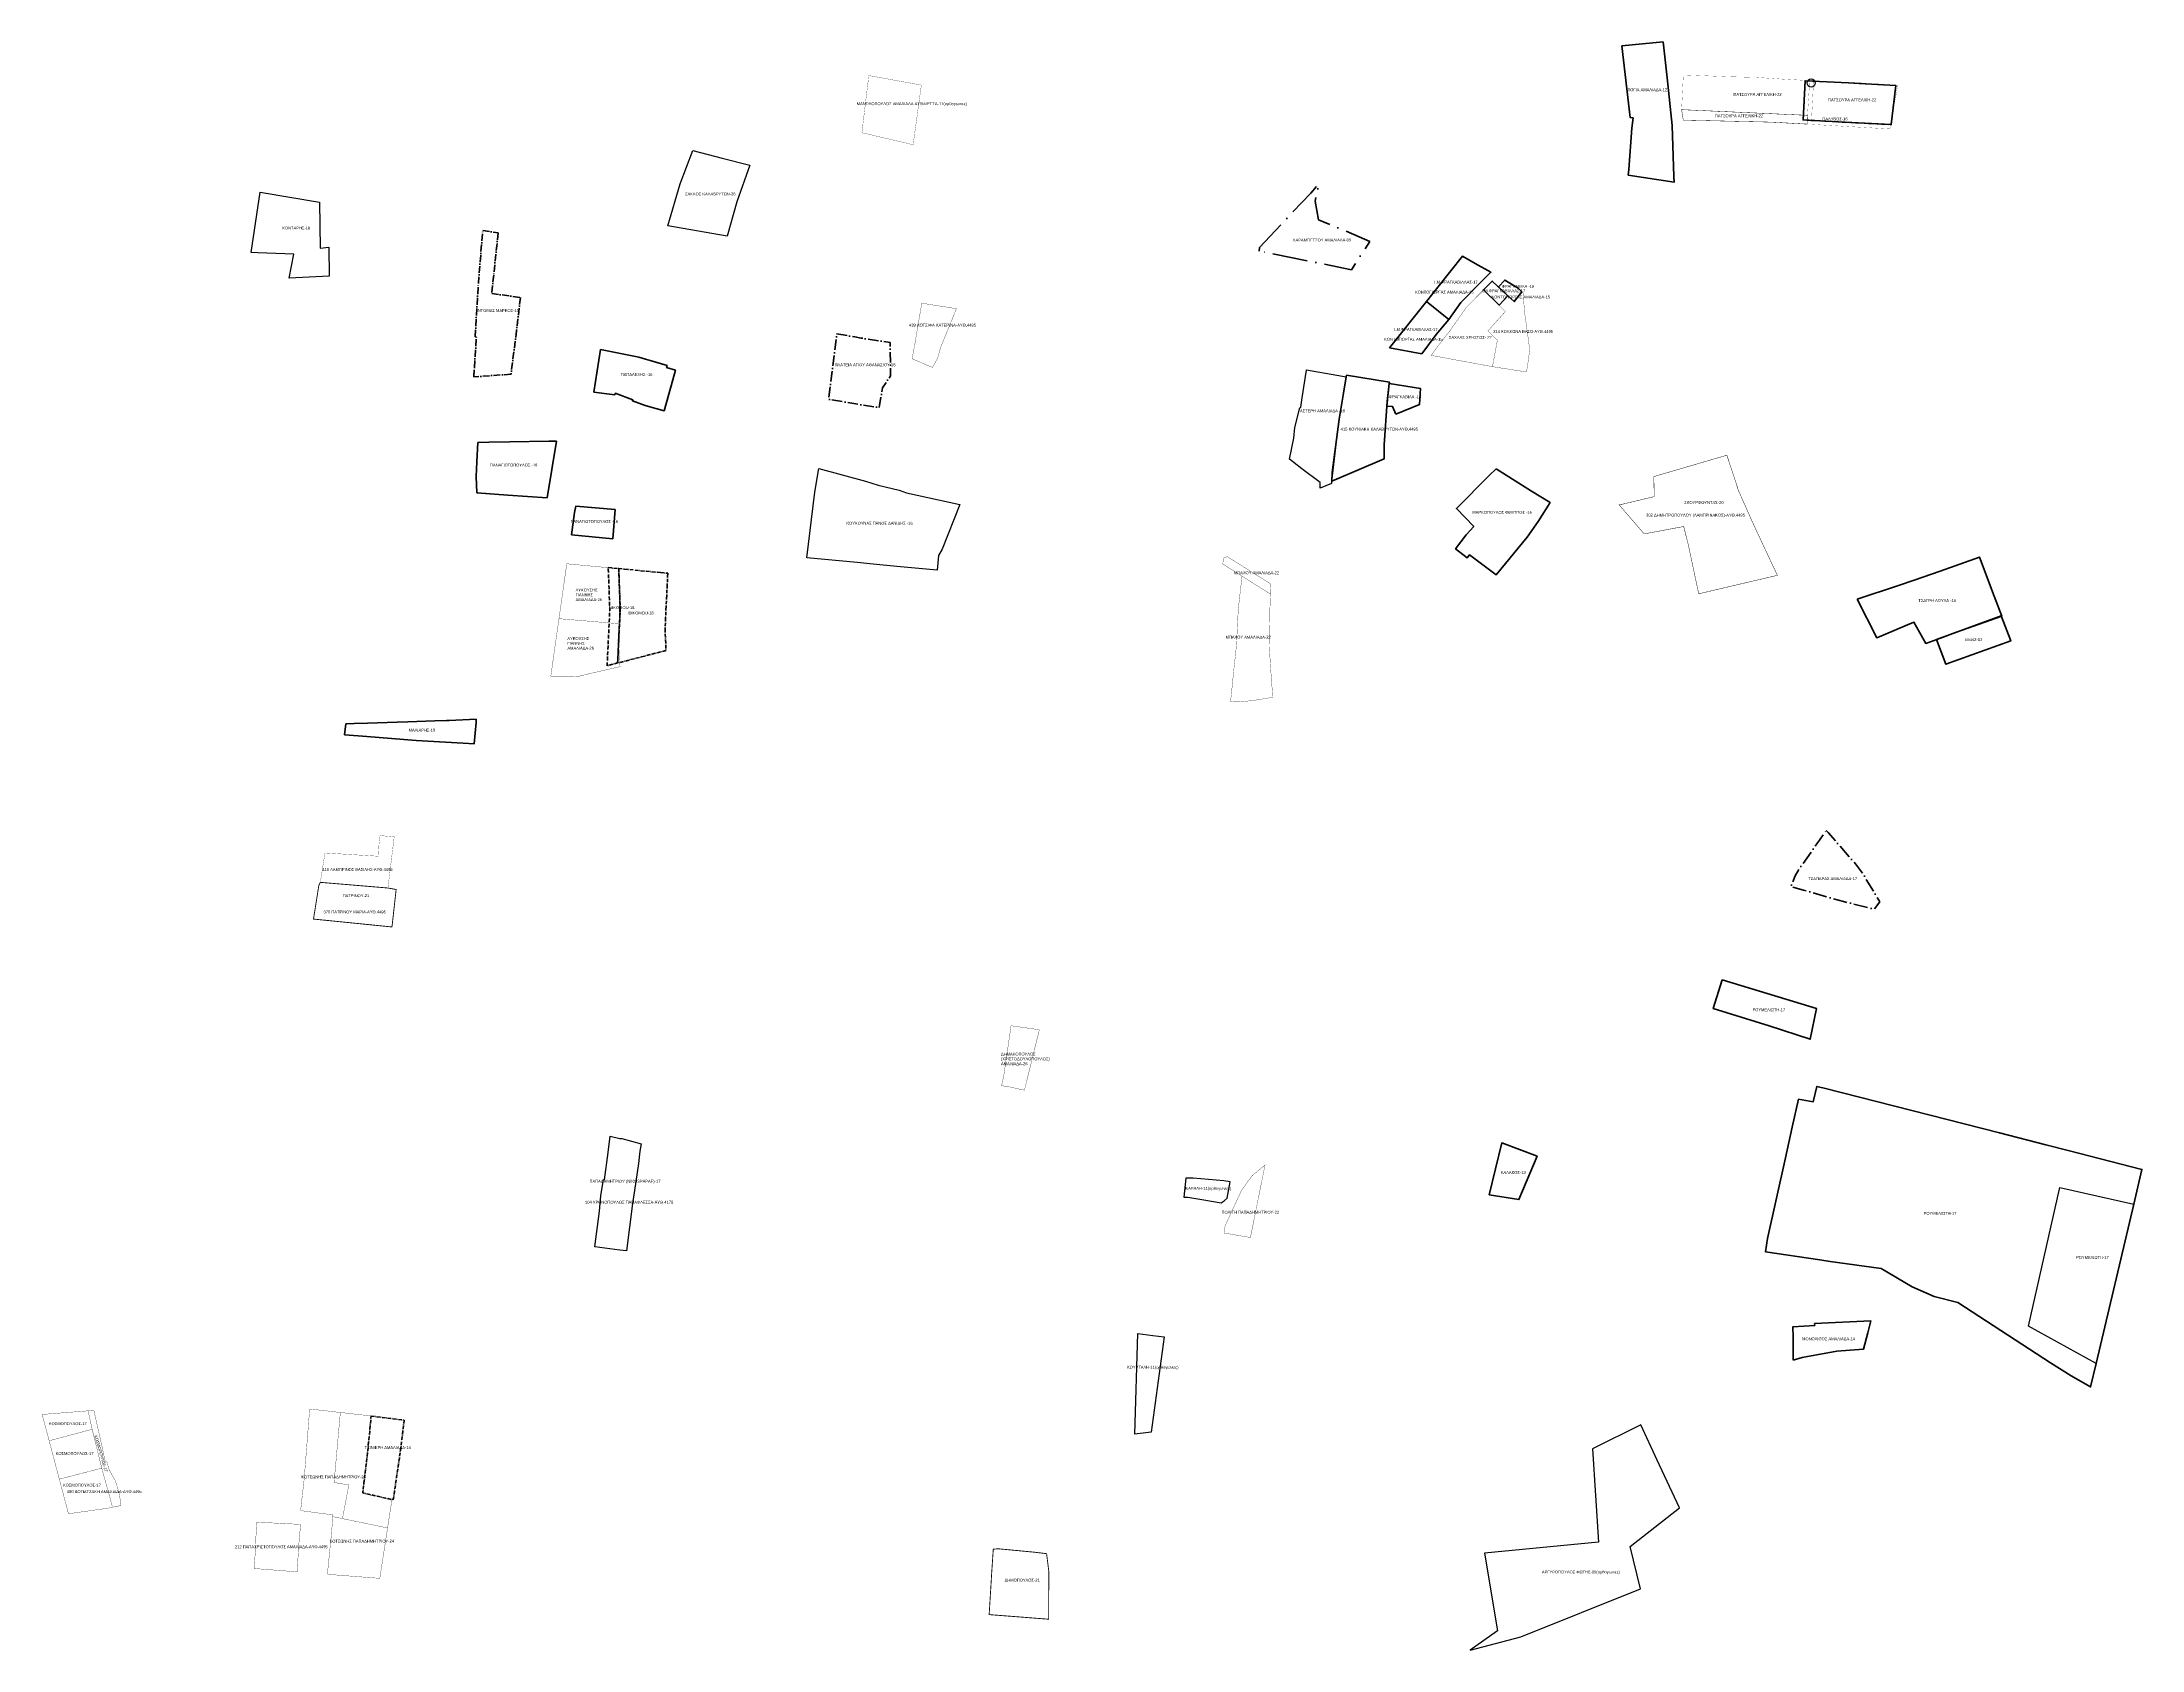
# Model space of a CAD drawing. Header units: metres. Extents: x 245125 to 394351, y 270578 to 4233311.
# Drawn here: x 266749 to 267474, y 4185683 to 4186238 of the extents above; entities that cross this region are included whole.
import ezdxf
from ezdxf.lldxf.tags import DXFTag

# ---------------------------------------------------------------- set-up
doc = ezdxf.new("R2010")
doc.units = ezdxf.units.M
for name, pattern in [('ANALOGIS', [1.5, 1, -0.5]), ('DASHDOT', [25.4, 12.7, -6.35, 0, -6.35]), ('DASHDOT_LINE', [18, 12, -3, 0, -3]), ('DASHED_LINE', [0.75, 0.5, -0.25]), ('t-orio', [0.79, 0.5, -0.12, 0.05, -0.12])]:
    doc.linetypes.add(name, pattern=pattern)
for name, color, linetype in [('4178-(65-126-135-205)', 51, 'Continuous'), ('4495-(127-227)', 221, 'Continuous'), ('4495-(228-329)', 103, 'Continuous'), ('4495-(330-430)', 229, 'Continuous'), ('4495-(431-531)', 215, 'Continuous'), ('TELIKES IDIOKTHSIES_2010', 151, 'ANALOGIS'), ('topo2009', 98, 'Continuous'), ('topo2011', 23, 'Continuous'), ('topo2012', 144, 'Continuous'), ('topo2013', 66, 'Continuous'), ('topo2014', 230, 'Continuous'), ('topo2015', 137, 'Continuous'), ('topo2016', 36, 'Continuous'), ('topo2017', 2, 'Continuous'), ('topo2018', 5, 'Continuous'), ('topo2019', 6, 'Continuous'), ('topo2020', 3, 'Continuous'), ('topo2021', 4, 'Continuous'), ('topo2022', 30, 'Continuous'), ('topo2024', 160, 'Continuous'), ('topo2026', 192, 'Continuous')]:
    doc.layers.add(name, color=color, linetype=linetype)
doc.styles.get("Standard").update_dxf_attribs({"font": 'arial.ttf'})
tags = doc.linetypes.add('BORDER', pattern=[1.75, 0.5, -0.25, 0.5, -0.25, 0, -0.25]).pattern_tags.tags
tags[14:15] = [DXFTag(74, 4), DXFTag(75, 0), DXFTag(340, '0'), DXFTag(46, 1.0), DXFTag(50, 0.0), DXFTag(44, 0.0), DXFTag(45, 0.0)]
tags[12:13] = [DXFTag(74, 4), DXFTag(75, 0), DXFTag(340, '0'), DXFTag(46, 1.0), DXFTag(50, 0.0), DXFTag(44, 0.0), DXFTag(45, 0.0)]
tags[10:11] = [DXFTag(74, 4), DXFTag(75, 0), DXFTag(340, '0'), DXFTag(46, 1.0), DXFTag(50, 0.0), DXFTag(44, 0.0), DXFTag(45, 0.0)]
tags[8:9] = [DXFTag(74, 4), DXFTag(75, 0), DXFTag(340, '0'), DXFTag(46, 1.0), DXFTag(50, 0.0), DXFTag(44, 0.0), DXFTag(45, 0.0)]
tags[6:7] = [DXFTag(74, 4), DXFTag(75, 0), DXFTag(340, '0'), DXFTag(46, 1.0), DXFTag(50, 0.0), DXFTag(44, 0.0), DXFTag(45, 0.0)]
tags[4:5] = [DXFTag(74, 4), DXFTag(75, 0), DXFTag(340, '0'), DXFTag(46, 1.0), DXFTag(50, 0.0), DXFTag(44, 0.0), DXFTag(45, 0.0)]
tags = doc.linetypes.add('BORDER2', pattern=[0.875, 0.25, -0.125, 0.25, -0.125, 0, -0.125]).pattern_tags.tags
tags[14:15] = [DXFTag(74, 4), DXFTag(75, 0), DXFTag(340, '0'), DXFTag(46, 1.0), DXFTag(50, 0.0), DXFTag(44, 0.0), DXFTag(45, 0.0)]
tags[12:13] = [DXFTag(74, 4), DXFTag(75, 0), DXFTag(340, '0'), DXFTag(46, 1.0), DXFTag(50, 0.0), DXFTag(44, 0.0), DXFTag(45, 0.0)]
tags[10:11] = [DXFTag(74, 4), DXFTag(75, 0), DXFTag(340, '0'), DXFTag(46, 1.0), DXFTag(50, 0.0), DXFTag(44, 0.0), DXFTag(45, 0.0)]
tags[8:9] = [DXFTag(74, 4), DXFTag(75, 0), DXFTag(340, '0'), DXFTag(46, 1.0), DXFTag(50, 0.0), DXFTag(44, 0.0), DXFTag(45, 0.0)]
tags[6:7] = [DXFTag(74, 4), DXFTag(75, 0), DXFTag(340, '0'), DXFTag(46, 1.0), DXFTag(50, 0.0), DXFTag(44, 0.0), DXFTag(45, 0.0)]
tags[4:5] = [DXFTag(74, 4), DXFTag(75, 0), DXFTag(340, '0'), DXFTag(46, 1.0), DXFTag(50, 0.0), DXFTag(44, 0.0), DXFTag(45, 0.0)]
tags = doc.linetypes.add('DASHDOT2', pattern=[0.5, 0.25, -0.125, 0, -0.125]).pattern_tags.tags
tags[10:11] = [DXFTag(74, 4), DXFTag(75, 0), DXFTag(340, '0'), DXFTag(46, 1.0), DXFTag(50, 0.0), DXFTag(44, 0.0), DXFTag(45, 0.0)]
tags[8:9] = [DXFTag(74, 4), DXFTag(75, 0), DXFTag(340, '0'), DXFTag(46, 1.0), DXFTag(50, 0.0), DXFTag(44, 0.0), DXFTag(45, 0.0)]
tags[6:7] = [DXFTag(74, 4), DXFTag(75, 0), DXFTag(340, '0'), DXFTag(46, 1.0), DXFTag(50, 0.0), DXFTag(44, 0.0), DXFTag(45, 0.0)]
tags[4:5] = [DXFTag(74, 4), DXFTag(75, 0), DXFTag(340, '0'), DXFTag(46, 1.0), DXFTag(50, 0.0), DXFTag(44, 0.0), DXFTag(45, 0.0)]
tags = doc.linetypes.add('DASHED', pattern=[0.75, 0.5, -0.25]).pattern_tags.tags
tags[6:7] = [DXFTag(74, 4), DXFTag(75, 0), DXFTag(340, '0'), DXFTag(46, 1.0), DXFTag(50, 0.0), DXFTag(44, 0.0), DXFTag(45, 0.0)]
tags[4:5] = [DXFTag(74, 4), DXFTag(75, 0), DXFTag(340, '0'), DXFTag(46, 1.0), DXFTag(50, 0.0), DXFTag(44, 0.0), DXFTag(45, 0.0)]
tags = doc.linetypes.add('HIDDEN', pattern=[0.375, 0.25, -0.125]).pattern_tags.tags
tags[6:7] = [DXFTag(74, 4), DXFTag(75, 0), DXFTag(340, '0'), DXFTag(46, 1.0), DXFTag(50, 0.0), DXFTag(44, 0.0), DXFTag(45, 0.0)]
tags[4:5] = [DXFTag(74, 4), DXFTag(75, 0), DXFTag(340, '0'), DXFTag(46, 1.0), DXFTag(50, 0.0), DXFTag(44, 0.0), DXFTag(45, 0.0)]

msp = doc.modelspace()

# ---------------------------------------------------------------- linework, layer by layer
at = {"color": 66, "linetype": 'HIDDEN', "lineweight": 60, "ltscale": 4}
msp.add_lwpolyline([(267248.58, 4185840.39), (267258.78, 4185838.7), (267265.07, 4185853.72), (267252.89, 4185858.28), (267248.58, 4185840.39)], dxfattribs=at)
at = {"layer": '4495-(127-227)', "linetype": 't-orio', "ltscale": 30, "const_width": 0.1}
msp.add_lwpolyline([(267249.66, 4186126.18), (267251.41, 4186135.48), (267251.11, 4186135.54), (267248.12, 4186138.54), (267254.09, 4186145.14), (267251.95, 4186147.38), (267254.99, 4186150.71), (267257.2, 4186148.65), (267259.83, 4186151.97), (267260.24, 4186151.56), (267260.79, 4186144.62), (267261.89, 4186136.88), (267262.53, 4186131.94), (267261.89, 4186127.32), (267261.58, 4186125.32), (267261.43, 4186124.35)], close=True, dxfattribs=at)
at = {"layer": '4495-(127-227)', "color": 221, "linetype": 'DASHDOT_LINE', "lineweight": 60, "const_width": 0.1}
msp.add_lwpolyline([(266822.22, 4185711.41), (266822.25, 4185711.89), (266822.69, 4185717.46), (266822.87, 4185722.52), (266823.15, 4185726.53), (266823.2, 4185727.39), (266838.31, 4185726.62), (266838.31, 4185726.62), (266837.82, 4185721.86), (266837.12, 4185711.1), (266837.06, 4185710.24), (266822.22, 4185711.41)], close=True, dxfattribs=at)
at = {"layer": '4495-(330-430)', "color": 229, "lineweight": 40, "ltscale": 3}
msp.add_lwpolyline([(267199.28, 4186123.27), (267214.1, 4186120.88), (267214.04, 4186120.35), (267213.34, 4186114.21), (267212.28, 4186099.25), (267212.29, 4186094.34), (267194.22, 4186086.61), (267194.34, 4186089.62), (267196.75, 4186108.04), (267198.23, 4186117.04), (267199.18, 4186122.72)], close=True, dxfattribs=at)
at = {"layer": '4495-(330-430)', "color": 229, "linetype": 't-orio', "ltscale": 8, "const_width": 0.08}
msp.add_lwpolyline([(266846.7, 4185958.35), (266862.03, 4185957.41), (266865.1, 4185957.22), (266865.35, 4185961.46), (266865.72, 4185964.35), (266870.59, 4185963.9), (266870.03, 4185959.32), (266868.42, 4185946.25), (266845.08, 4185948.21)], close=True, dxfattribs=at)
msp.add_lwpolyline([(266846.7, 4185958.35), (266862.03, 4185957.41), (266865.1, 4185957.22), (266865.35, 4185961.46), (266865.72, 4185964.35), (266870.59, 4185963.9), (266870.03, 4185959.32), (266868.42, 4185946.25), (266845.08, 4185948.21)], close=True, dxfattribs=at)
at = {"layer": '4495-(431-531)', "color": 215, "linetype": 't-orio', "lineweight": -2, "ltscale": 15, "const_width": 0.1}
msp.add_lwpolyline([(267052.7, 4186148.09), (267050.75, 4186136.71), (267050.47, 4186134.83), (267049.33, 4186128.91), (267056.38, 4186125.92), (267058.14, 4186129.1), (267059.17, 4186132.75), (267064.65, 4186146.19)], close=True, dxfattribs=at)
at = {"layer": 'TELIKES IDIOKTHSIES_2010', "color": 36}
msp.add_lwpolyline([(267388.92, 4186223.17), (267376.23, 4186223.89), (267372.56, 4186224.08), (267357.6, 4186224.84), (267356.91, 4186211.33), (267362.94, 4186211.01), (267387.31, 4186209.73)], close=True, dxfattribs=at)
at = {"layer": 'topo2009', "color": 98}
for p, q in [((267300.9, 4185760.98), (267284.22, 4185752.67)), ((267306.55, 4185748.83), (267300.9, 4185760.98)), ((267284.22, 4185752.67), (267286.31, 4185720.48)), ((267314.23, 4185732.32), (267306.55, 4185748.83)), ((267297.15, 4185719.01), (267314.23, 4185732.32)), ((267286.31, 4185720.48), (267246.89, 4185716.71)), ((267300.78, 4185704.38), (267297.15, 4185719.01)), ((267246.89, 4185716.71), (267251.46, 4185689.92)), ((267259.47, 4185687.87), (267300.78, 4185704.38)), ((267251.46, 4185689.92), (267241.97, 4185683.27)), ((267241.97, 4185683.27), (267259.47, 4185687.87))]:
    msp.add_line(p, q, dxfattribs=at)
at = {"layer": 'topo2009', "color": 98, "linetype": 'DASHDOT_LINE', "lineweight": 60, "flags": 128}
msp.add_lwpolyline([(267169.1, 4186166.07), (267169.25, 4186167.35), (267186.96, 4186186.07), (267189.75, 4186189.32), (267188.42, 4186183.33), (267189.67, 4186176.9), (267203.72, 4186170.98), (267207.37, 4186169.38), (267200.97, 4186159.65)], close=True, dxfattribs=at)
at = {"layer": 'topo2011', "color": 23}
for p, q in [((267143.81, 4185846.16), (267143.15, 4185839.56)), ((267146.36, 4185846.1), (267143.81, 4185846.16)), ((267156.95, 4185845.14), (267146.36, 4185846.1)), ((267159.14, 4185844.89), (267156.95, 4185845.14)), ((267158.06, 4185839.23), (267159.14, 4185844.89)), ((267143.15, 4185839.56), (267144.47, 4185839.59)), ((267144.47, 4185839.59), (267149.4, 4185838.77)), ((267149.4, 4185838.77), (267155.98, 4185837.61)), ((267155.98, 4185837.61), (267157.12, 4185838.29)), ((267157.12, 4185838.29), (267158.06, 4185839.23)), ((267126.24, 4185757.81), (267127.31, 4185792.56)), ((267127.31, 4185792.56), (267132.48, 4185791.86)), ((267136.4, 4185791.33), (267131.92, 4185758.46)), ((267132.48, 4185791.86), (267136.4, 4185791.33)), ((267130.93, 4185758.35), (267126.24, 4185757.81)), ((267131.92, 4185758.46), (267130.93, 4185758.35))]:
    msp.add_line(p, q, dxfattribs=at)
at = {"layer": 'topo2011'}
msp.add_line((267127.31, 4185792.56), (267127.31, 4185792.56), dxfattribs=at)
at = {"layer": 'topo2011', "color": 23, "linetype": 'BORDER', "const_width": 0.08}
msp.add_lwpolyline([(267032.02, 4186206.93), (267032.02, 4186206.93), (267034.41, 4186226.65), (267052.54, 4186223.36), (267049.7, 4186202.77), (267032.02, 4186206.93)], dxfattribs=at)
at = {"layer": 'topo2012', "color": 144, "linetype": 'HIDDEN', "lineweight": 40, "ltscale": 6}
msp.add_lwpolyline([(267296.56, 4186192.26), (267296.71, 4186194.2), (267297.8, 4186208.45), (267298.19, 4186212.04), (267297.19, 4186212.2), (267294.34, 4186236.86), (267308.58, 4186238.23), (267309.93, 4186225.85), (267311.75, 4186209.44), (267312.32, 4186191.85), (267312.38, 4186189.83), (267296.56, 4186192.26)], dxfattribs=at)
at = {"layer": 'topo2013', "color": 66, "lineweight": 60}
msp.add_lwpolyline([(267402.96, 4186031.99), (267425.31, 4186040.18), (267428.58, 4186031.55), (267406.18, 4186023.45)], close=True, dxfattribs=at)
at = {"layer": 'topo2014', "color": 230, "linetype": 'BORDER2', "lineweight": 50, "ltscale": 2}
msp.add_lwpolyline([(267353.47, 4185783.3), (267353.42, 4185791.3), (267353.39, 4185794.83), (267360.9, 4185795.32), (267360.86, 4185795.93), (267380.23, 4185796.91), (267379.2, 4185792.78), (267377.78, 4185787.12), (267368.51, 4185786.36), (267356.58, 4185784.17), (267353.47, 4185783.3)], close=True, dxfattribs=at)
at = {"layer": 'topo2014', "color": 230, "linetype": 'DASHDOT_LINE', "lineweight": 70, "ltscale": 0.1, "flags": 128}
msp.add_lwpolyline([(266862.63, 4185764.02), (266874, 4185762.6), (266872.99, 4185753.72), (266870.25, 4185735.1), (266859.74, 4185737.47), (266861.27, 4185750.12)], close=True, dxfattribs=at)
at = {"layer": 'topo2016', "color": 36, "linetype": 'HIDDEN', "lineweight": 40, "ltscale": 4}
msp.add_lwpolyline([(267388.92, 4186223.17), (267387.31, 4186209.73), (267364.6, 4186210.92), (267362.94, 4186211.01), (267356.91, 4186211.33), (267357.6, 4186224.83), (267372.56, 4186224.08), (267376.23, 4186223.89), (267388.92, 4186223.17)], dxfattribs=at)
at = {"layer": 'topo2016', "color": 36, "linetype": 'DASHED', "lineweight": 70, "ltscale": 5}
msp.add_lwpolyline([(266941.74, 4186132.05), (266954.99, 4186129.42), (266957.34, 4186128.8), (266958.99, 4186128.34), (266964.78, 4186126.54), (266964.61, 4186125.92), (266967.68, 4186124.95), (266966.79, 4186121.63), (266963.82, 4186110.98), (266957.2, 4186112.82), (266952.83, 4186114.43), (266952.95, 4186114.78), (266946.88, 4186116.98), (266946.78, 4186116.5), (266939.53, 4186117.39), (266941.74, 4186132.05)], dxfattribs=at)
at = {"layer": 'topo2016', "color": 36, "ltscale": 0.2, "flags": 128}
msp.add_lwpolyline([(267185.49, 4186125.13), (267195.95, 4186123.22), (267199.15, 4186122.71), (267196.61, 4186108.06), (267194.16, 4186086.56), (267194.08, 4186085.91), (267190.18, 4186084.2), (267190.18, 4186084.21), (267190.18, 4186086.25), (267183.92, 4186090.93), (267180.7, 4186093.47), (267179.6, 4186094.2), (267181.06, 4186101.5), (267181.43, 4186105.2), (267183.13, 4186112.01), (267183.49, 4186112.25), (267183.96, 4186115.37), (267185.47, 4186124.98)], close=True, dxfattribs=at)
at = {"layer": 'topo2016', "color": 36, "linetype": 'DASHDOT', "lineweight": 70, "ltscale": 10}
msp.add_lwpolyline([(266899.43, 4186099.99), (266903.24, 4186100.07), (266910.46, 4186100.21), (266924, 4186100.5), (266926.57, 4186100.5), (266923.33, 4186080.91), (266909.84, 4186081.84), (266899.1, 4186082.61), (266898.93, 4186088.28), (266899.14, 4186093.28)], close=True, dxfattribs=at)
at = {"layer": 'topo2016', "color": 36, "flags": 128}
msp.add_lwpolyline([(267017.2, 4186091.04), (267033.26, 4186086.61), (267037.67, 4186085.33), (267044.89, 4186083.54), (267047.47, 4186082.6), (267065.85, 4186078.63), (267059.7, 4186063.16), (267058.51, 4186061.05), (267057.97, 4186055.97), (267044.05, 4186057.25), (267035.92, 4186058.01), (267030.41, 4186058.59), (267013, 4186060.23), (267015.72, 4186082.84)], close=True, dxfattribs=at)
at = {"layer": 'topo2016', "color": 36, "linetype": 'DASHDOT2', "lineweight": 40, "ltscale": 0.2}
msp.add_lwpolyline([(267250.97, 4186090.89), (267263.11, 4186083.17), (267269.54, 4186079.25), (267265.47, 4186072.79), (267261.61, 4186067.3), (267251, 4186054.36), (267241.78, 4186061.26), (267240.94, 4186060.15), (267236.97, 4186063.27), (267240.58, 4186068.12), (267243.21, 4186071.03), (267237.23, 4186077.22), (267248.59, 4186088.59)], close=True, dxfattribs=at)
at = {"layer": 'topo2016', "color": 36, "linetype": 'HIDDEN', "lineweight": 40, "ltscale": 6}
msp.add_lwpolyline([(266931.74, 4186068.1), (266932.78, 4186075.86), (266933.26, 4186078), (266946.84, 4186076.85), (266946.02, 4186066.77), (266931.74, 4186068.1)], dxfattribs=at)
at = {"layer": 'topo2016', "color": 36, "linetype": 'DASHDOT2', "lineweight": 60, "ltscale": 10}
msp.add_lwpolyline([(267375.61, 4186045.93), (267389.78, 4186050.62), (267395.24, 4186052.47), (267404.2, 4186055.63), (267417.81, 4186060.49), (267422.82, 4186046.96), (267422.82, 4186046.96), (267425.46, 4186040.1), (267409.5, 4186034.38), (267405.22, 4186032.77), (267403.08, 4186031.99), (267399.25, 4186030.66), (267395.14, 4186038.03), (267382.33, 4186032.61)], close=True, dxfattribs=at)
at = {"layer": 'topo2017', "color": 2, "lineweight": 60, "flags": 128}
for points in [[(267234.61, 4186142.46), (267226.93, 4186148.63), (267231.32, 4186154.18), (267239.32, 4186164.26), (267243.72, 4186161.77), (267249.11, 4186158.78), (267244.83, 4186154.48), (267238.8, 4186148.38), (267234.61, 4186142.46)], [(267355.35, 4185873.42), (267360.41, 4185872.5), (267361.66, 4185877.78), (267364.22, 4185877.13), (267424.65, 4185861.71), (267440.62, 4185857.63), (267448.37, 4185855.66), (267473.87, 4185849.15), (267471.03, 4185837.11), (267458.05, 4185782.16), (267456.12, 4185774.08), (267449.42, 4185777.86), (267442.25, 4185782.38), (267410.25, 4185803.17), (267402.14, 4185805.3), (267394.51, 4185808.66), (267383.86, 4185814.98), (267366.27, 4185817.39), (267362.62, 4185817.89), (267343.88, 4185820.71), (267344.59, 4185825.33), (267350.8, 4185853.11), (267353.16, 4185863.66)]]:
    msp.add_lwpolyline(points, close=True, dxfattribs=at)
at = {"layer": 'topo2017', "color": 2, "lineweight": 70, "flags": 128}
for points in [[(267251.95, 4186147.38), (267246.6, 4186152.72), (267249.59, 4186155.74), (267255.03, 4186150.67)], [(267214.08, 4186132.72), (267226.93, 4186148.63), (267234.61, 4186142.46), (267230.25, 4186137.33), (267225.29, 4186130.66)]]:
    msp.add_lwpolyline(points, close=True, dxfattribs=at)
at = {"layer": 'topo2017', "color": 2, "linetype": 'DASHDOT_LINE', "lineweight": 50, "ltscale": 0.4, "flags": 128}
msp.add_lwpolyline([(267364.86, 4185966.14), (267365.49, 4185965.42), (267374.96, 4185954.64), (267377.67, 4185950.93), (267383.36, 4185941.5), (267381.44, 4185938.95), (267370.82, 4185941.6), (267357.05, 4185945.5), (267352.68, 4185946.75), (267354.1, 4185950.48), (267355.94, 4185953.43), (267361.89, 4185961.83), (267362.56, 4185962.74)], close=True, dxfattribs=at)
at = {"layer": 'topo2017', "color": 2, "lineweight": 60, "flags": 128}
msp.add_lwpolyline([(267329.01, 4185914.54), (267348.27, 4185908.7), (267361.47, 4185904.7), (267359.38, 4185894.04), (267345.23, 4185898.64), (267325.87, 4185904.64), (267329.01, 4185914.54)], dxfattribs=at)
at = {"layer": 'topo2017', "color": 2, "flags": 128}
msp.add_lwpolyline([(266945.08, 4185860.63), (266948.48, 4185859.82), (266949.19, 4185859.77), (266955.78, 4185858.01), (266955.39, 4185855.43), (266954.89, 4185851.18), (266953.54, 4185841.8), (266952.86, 4185837.36), (266950.81, 4185821.04), (266948.49, 4185821.32), (266939.86, 4185822.4), (266941.46, 4185834.77), (266941.92, 4185840.02), (266942.82, 4185845.62), (266943.18, 4185845.58), (266944.45, 4185854.97)], close=True, dxfattribs=at)
at = {"layer": 'topo2017', "color": 2, "lineweight": -2, "flags": 128}
msp.add_lwpolyline([(267458.05, 4185782.16), (267434.68, 4185795.06), (267445.48, 4185842.86), (267471.03, 4185837.11)], close=True, dxfattribs=at)
at = {"layer": 'topo2017', "color": 2, "ltscale": 0.7, "const_width": 0.1}
msp.add_lwpolyline([(266749.08, 4185764.56), (266764.94, 4185765.82), (266766.34, 4185759.45), (266751.49, 4185755.48)], close=True, dxfattribs=at)
at = {"layer": 'topo2017', "color": 2, "ltscale": 0.4, "const_width": 0.1}
msp.add_lwpolyline([(266766.93, 4185765.98), (266768.27, 4185759.96), (266768.74, 4185757.89), (266770.91, 4185748.1), (266771.4, 4185748.21), (266772.23, 4185745.36), (266774.28, 4185741.84), (266775.78, 4185736.97), (266776.22, 4185733.12), (266773.37, 4185732.54), (266769.65, 4185746.04), (266766.34, 4185759.45), (266764.94, 4185765.82)], close=True, dxfattribs=at)
at = {"layer": 'topo2017', "color": 2, "ltscale": 0.65, "const_width": 0.1}
msp.add_lwpolyline([(266755, 4185742.23), (266755, 4185742.23), (266752.16, 4185752.96), (266751.49, 4185755.48), (266762.13, 4185758.32), (266764.68, 4185759), (266766.34, 4185759.45), (266769.65, 4185746.04), (266767.98, 4185745.6)], close=True, dxfattribs=at)
at = {"layer": 'topo2017', "color": 2, "const_width": 0.1}
msp.add_lwpolyline([(266769.65, 4185746.04), (266773.37, 4185732.54), (266771.6, 4185732.18), (266770.81, 4185732.07), (266758.16, 4185730.3), (266755.07, 4185741.95), (266755, 4185742.23), (266767.98, 4185745.6)], close=True, dxfattribs=at)
at = {"layer": 'topo2018', "color": 5, "ltscale": 0.2, "flags": 128}
msp.add_lwpolyline([(266824.32, 4186186.42), (266844.75, 4186182.98), (266845.01, 4186167.02), (266848.03, 4186167.39), (266848.09, 4186157.44), (266834.31, 4186156.72), (266835.95, 4186165.06), (266823.49, 4186165.43), (266821.2, 4186165.62)], close=True, dxfattribs=at)
at = {"layer": 'topo2018', "color": 5, "linetype": 'DASHDOT_LINE', "lineweight": 50, "ltscale": 0.2}
msp.add_lwpolyline([(266901.14, 4186173.19), (266906.48, 4186172.32), (266904.93, 4186157.83), (266904.24, 4186151.44), (266914.13, 4186150.03), (266914.13, 4186150.03), (266912.84, 4186138.61), (266910.91, 4186123.57), (266898.07, 4186122.67), (266898.28, 4186125.91), (266898.96, 4186136.34), (266898.53, 4186136.44), (266899.65, 4186154.84)], close=True, dxfattribs=at)
at = {"layer": 'topo2018', "color": 5, "lineweight": 60, "flags": 128}
msp.add_lwpolyline([(267253.47, 4186152.12), (267255.03, 4186150.67), (267257.2, 4186148.65), (267259.83, 4186151.97), (267258.59, 4186153.22), (267253.92, 4186156.04), (267251.73, 4186153.74)], close=True, dxfattribs=at)
at = {"layer": 'topo2018', "color": 5, "linetype": 'DASHDOT_LINE', "lineweight": 70, "ltscale": 0.3, "flags": 128}
msp.add_lwpolyline([(267023.34, 4186137.49), (267029.56, 4186136.42), (267031.74, 4186136.06), (267034.01, 4186135.68), (267041.78, 4186134.54), (267041.91, 4186123.02), (267039.17, 4186118.9), (267037.95, 4186112.03), (267020.53, 4186114.88)], close=True, dxfattribs=at)
at = {"layer": 'topo2018', "color": 5, "lineweight": 40, "flags": 128}
msp.add_lwpolyline([(267216.32, 4186109.83), (267215.2, 4186112.39), (267213.23, 4186112.49), (267214.03, 4186120.34), (267224.84, 4186118.62), (267224.45, 4186113.1)], close=True, dxfattribs=at)
at = {"layer": 'topo2018', "color": 5, "linetype": 'DASHDOT_LINE', "lineweight": 70, "ltscale": 0.1, "flags": 128}
msp.add_lwpolyline([(266944.48, 4186056.83), (266948.09, 4186056.48), (266948.6, 4186042.28), (266948.17, 4186033.79), (266947.72, 4186023.91), (266944.08, 4186022.97), (266945, 4186042.3)], close=True, dxfattribs=at)
at = {"layer": 'topo2018', "color": 5, "linetype": 'DASHDOT_LINE', "lineweight": 70, "ltscale": 0.1}
msp.add_lwpolyline([(266965.02, 4186054.87), (266964.08, 4186035.79), (266964.08, 4186035.79), (266964.08, 4186035.79), (266964.41, 4186028.21), (266947.72, 4186023.91), (266947.72, 4186023.91), (266948.17, 4186033.79), (266948.6, 4186042.28), (266948.09, 4186056.48), (266948.09, 4186056.48), (266962.53, 4186055.11)], close=True, dxfattribs=at)
at = {"layer": 'topo2019', "color": 6, "lineweight": 70, "ltscale": 40}
msp.add_lwpolyline([(266853.41, 4185999.15), (266853.94, 4186002.91), (266856.76, 4186003.01), (266861.41, 4186003.16), (266871.59, 4186003.49), (266875.29, 4186003.61), (266884.67, 4186003.96), (266888.69, 4186004.1), (266889.58, 4186004.08), (266898.83, 4186004.52), (266898.85, 4186003.43), (266898.21, 4185996.03), (266894.4, 4185996.24), (266888.3, 4185996.53), (266878.15, 4185997.16), (266861.17, 4185998.54), (266853.54, 4185999.14)], close=True, dxfattribs=at)
at = {"layer": 'topo2020', "color": 3, "ltscale": 50, "const_width": 0.15}
msp.add_lwpolyline([(267293.3, 4186078.61), (267294.39, 4186078.68), (267299.61, 4186079.92), (267305.5, 4186081.32), (267305.37, 4186088.25), (267327.23, 4186094.64), (267330.58, 4186095.62), (267334.67, 4186083.2), (267338.95, 4186073.59), (267339.73, 4186071.82), (267348.01, 4186054.17), (267326.21, 4186049.05), (267320.87, 4186047.79), (267317.24, 4186064.84), (267315.68, 4186071.01), (267303.21, 4186068.68), (267302.04, 4186068.46), (267299.77, 4186071.08), (267293.3, 4186078.61)], dxfattribs=at)
at = {"layer": 'topo2021', "color": 4, "const_width": 0.3}
msp.add_lwpolyline([(266845.08, 4185948.21), (266848.42, 4185947.93), (266861.44, 4185946.84), (266868.43, 4185946.25), (266871.26, 4185945.74), (266869.82, 4185932.81), (266858.48, 4185933.95), (266854.74, 4185934.33), (266846.47, 4185935.16), (266842.73, 4185935.53), (266844.6, 4185947.27), (266845.08, 4185948.21)], dxfattribs=at)
msp.add_lwpolyline([(267075.91, 4185695.49), (267075.99, 4185696.2), (267076.59, 4185705.96), (267076.79, 4185709.35), (267077.37, 4185718.06), (267079.03, 4185718.21), (267081.62, 4185717.97), (267086.55, 4185717.5), (267091.5, 4185717.03), (267095.78, 4185716.52), (267096.32, 4185712.18), (267096.53, 4185710.54), (267096.53, 4185708.73), (267096.48, 4185695.98), (267096.47, 4185693.9), (267093.6, 4185694.12), (267078.53, 4185695.29)], close=True, dxfattribs=at)
at = {"layer": 'topo2022', "color": 30, "linetype": 't-orio', "ltscale": 15, "const_width": 0.05}
msp.add_lwpolyline([(267315.56, 4186226.86), (267320.52, 4186226.67), (267331.26, 4186226.25), (267335.53, 4186226.14), (267340.76, 4186226.01), (267349.42, 4186225.44), (267359.18, 4186224.89), (267358.41, 4186212.92), (267314.96, 4186214.88)], close=True, dxfattribs=at)
at = {"layer": 'topo2022', "color": 30, "linetype": 't-orio', "ltscale": 12, "const_width": 0.05}
msp.add_lwpolyline([(267360.52, 4186224.83), (267384.45, 4186223.6), (267384.95, 4186223.58), (267388.96, 4186223.37), (267389.58, 4186223.34), (267387.75, 4186213.23), (267386.84, 4186208.23), (267383.14, 4186208.44), (267359.72, 4186209.8)], close=True, dxfattribs=at)
at = {"layer": 'topo2022', "color": 30, "linetype": 't-orio', "ltscale": 10}
for points, const_width in [([(267314.96, 4186214.88), (267358.41, 4186212.92), (267358.24, 4186209.89), (267346.03, 4186210.57), (267315.53, 4186211.28)], 0.15), ([(267157, 4185827.19), (267157.34, 4185829.37), (267157.39, 4185829.67), (267163.04, 4185841.9), (267166.75, 4185847.01), (267171.17, 4185850.63), (267166.62, 4185828.09), (267166.13, 4185825.63)], 0.1)]:
    msp.add_lwpolyline(points, close=True, dxfattribs=dict(at, const_width=const_width))
at = {"layer": 'topo2022', "color": 30, "linetype": 't-orio', "lineweight": 50, "ltscale": 15, "const_width": 0.1}
msp.add_lwpolyline([(267228.55, 4186130.07), (267229.88, 4186132.01), (267235, 4186138.59), (267239.43, 4186144.91), (267240.66, 4186146.68), (267246.58, 4186152.65), (267251.95, 4186147.38), (267254.09, 4186145.14), (267248.12, 4186138.54), (267251.11, 4186135.54), (267251.41, 4186135.48), (267249.66, 4186126.18), (267249.32, 4186126.24)], close=True, dxfattribs=at)
at = {"layer": 'topo2022', "color": 30, "linetype": 'DASHED_LINE', "ltscale": 15, "const_width": 0.1}
msp.add_lwpolyline([(267156.61, 4186058.05), (267156.78, 4186060.08), (267158.12, 4186060.63), (267173.17, 4186051.17), (267173.04, 4186047.7), (267163.23, 4186053.88)], close=True, dxfattribs=at)
at = {"layer": 'topo2022', "color": 30, "linetype": 't-orio', "ltscale": 2, "const_width": 0.1}
msp.add_lwpolyline([(267163.23, 4186053.88), (267173.04, 4186047.7), (267172.98, 4186045.94), (267172.84, 4186042.08), (267172.65, 4186029.59), (267172.77, 4186027.59), (267173.07, 4186022.6), (267173.81, 4186012.35), (267173.83, 4186012.06), (267172.82, 4186011.9), (267166.7, 4186010.9), (267161.6, 4186010.48), (267159.28, 4186010.6), (267159.48, 4186012.5), (267160.54, 4186022.98), (267161.09, 4186027.66), (267161.1, 4186027.85), (267161.36, 4186031.29), (267161.81, 4186039.68), (267161.9, 4186042.19), (267163.16, 4186053.29), (267163.23, 4186053.88)], dxfattribs=at)
at = {"layer": 'topo2022', "color": 1}
msp.add_circle((267359.68, 4186224.07), 1.43, dxfattribs=at)
at = {"layer": 'topo2024', "linetype": 't-orio', "ltscale": 4, "const_width": 0.1}
for points in [[(266841.41, 4185766.45), (266852, 4185765.25), (266849.84, 4185741.1), (266854.91, 4185740.24), (266852.74, 4185728.62), (266849.41, 4185729.31), (266849.45, 4185729.9), (266838.28, 4185731.38), (266839.52, 4185742.29), (266840.06, 4185749.2)], [(266852, 4185765.25), (266862.59, 4185764.05), (266861.24, 4185750.06), (266860.63, 4185745.85), (266860.24, 4185741.39), (266859.83, 4185737.34), (266869.82, 4185735.26), (266868.3, 4185725.39), (266852.74, 4185728.62), (266854.91, 4185740.24), (266849.84, 4185741.1)], [(266868.3, 4185725.39), (266865.62, 4185708), (266847.54, 4185709.4), (266847.63, 4185710.46), (266848.87, 4185722.74), (266849.26, 4185727.42), (266849.41, 4185729.31), (266849.41, 4185729.31), (266849.41, 4185729.31), (266852.74, 4185728.62)]]:
    msp.add_lwpolyline(points, close=True, dxfattribs=at)
at = {"layer": 'topo2026', "linetype": 'Continuous'}
msp.add_lwpolyline([(266965.09, 4186174.74), (266969.24, 4186189.24), (266973.65, 4186200.75), (266983.8, 4186198.1), (266993.29, 4186195.67), (266988.9, 4186183.11), (266985.52, 4186171.23)], close=True, dxfattribs=at)
at = {"layer": 'topo2026', "ltscale": 40, "const_width": 0.1}
msp.add_lwpolyline([(266930.16, 4186058.15), (266948.42, 4186056.42), (266948.22, 4186037.47), (266927.46, 4186039.2), (266930.16, 4186058.15)], dxfattribs=at)
msp.add_lwpolyline([(266927.46, 4186039.2), (266948.22, 4186037.47), (266948, 4186033.73), (266947.97, 4186032.2), (266948.44, 4186024.34), (266948.55, 4186022.64), (266944.22, 4186021.65), (266942.47, 4186021.26), (266939.6, 4186020.59), (266934.48, 4186019.37), (266931.07, 4186019.23), (266924.63, 4186019.3), (266924.89, 4186021.12), (266925.16, 4186023), (266925.31, 4186024.08), (266927.05, 4186036.31), (266927.46, 4186039.2)], close=True, dxfattribs=at)
at = {"layer": 'topo2026', "linetype": 't-orio', "const_width": 0.1}
msp.add_lwpolyline([(267083.51, 4185898.71), (267093.28, 4185897.34), (267088.12, 4185876.48), (267083.4, 4185877.52), (267080.28, 4185878.03), (267080.4, 4185878.85), (267080.93, 4185881.06), (267081.41, 4185884.37)], close=True, dxfattribs=at)

# ---------------------------------------------------------------- texts
at = {"color": 66, "insert": (267252.53, 4185848.59), "char_height": 1, "width": 17.1823, "attachment_point": 1}
msp.add_mtext('ΚΑΛΑΚΟΣ-13', dxfattribs=at)
at = {"layer": '4178-(65-126-135-205)', "color": 51, "insert": (266936.43, 4185838.3), "char_height": 1, "width": 34.7251, "attachment_point": 1}
msp.add_mtext('104 XΡΟΝΟΠΟΥΛΟΣ ΠΑΠΑΦΛΕΣΣΑ-ΑΥΘ.4178', dxfattribs=at)
at = {"layer": '4495-(127-227)', "insert": (267249.94, 4186138.83), "char_height": 1, "width": 28.54, "attachment_point": 1}
msp.add_mtext('214 ΚΟΚΚΩΝΑ ΒΑΣΩ-ΑΥΘ.4495', dxfattribs=at)
at = {"layer": '4495-(127-227)', "color": 221, "insert": (266815.62, 4185719.41), "char_height": 1, "width": 33.8883, "attachment_point": 1}
msp.add_mtext('212 ΠΑΠΑΧΡΙΣΤΟΠΟΥΛΟΣ ΑΜΑΛΙΑΔΑ-ΑΥΘ.4495', dxfattribs=at)
at = {"layer": '4495-(228-329)', "color": 103, "insert": (267302.7, 4186075.45), "char_height": 1, "width": 42.3024, "attachment_point": 1}
msp.add_mtext('302 ΔΗΜΗΤΡΟΠΟΥΛΟΥ (ΛΑΜΠΡΙΝΑΚΟΣ)-AYΘ.4495', dxfattribs=at)
at = {"layer": '4495-(330-430)', "color": 229, "char_height": 1, "attachment_point": 1}
for s, insert, width in [('415 KOYNIAKH KAΛΑΒΡΥΤΩΝ-ΑΥΘ.4495', (267197.27, 4186105.13), 27.8313), ('418 ΛΑΜΠΡΙΝΟΣ ΒΑΣΙΛΗΣ-ΑΥΘ.4495', (266845.75, 4185953.14), 42.0425), ('370 ΠΑΤΡΙΝΟΥ MAΡΙΑ-ΑΥΘ.4495', (266846.19, 4185938.5), 24.4893)]:
    msp.add_mtext(s, dxfattribs=dict(at, insert=insert, width=width))
at = {"layer": '4495-(431-531)', "color": 215, "char_height": 1, "attachment_point": 1}
for s, insert, width in [('439 KOTΣΙΦΑ ΚΑΤΕΡΙΝΑ-ΑΥΘ.4495', (267048.28, 4186141.02), 26.2528), ('490 ΒΟΓΙΑΤΖΑΚΗ ΑΜΑΛΙΑΔΑ-ΑΥΘ.4495', (266757.59, 4185738.43), 26.7498)]:
    msp.add_mtext(s, dxfattribs=dict(at, insert=insert, width=width))
at = {"layer": 'topo2009', "color": 98, "char_height": 1, "attachment_point": 1}
for s, insert, width in [('ΚΑΡΑΜΠΕΤΣΟΥ ΑΜΑΛΙΑΔΑ-09', (267180.77, 4186170.38), 29.4593), ('ΑΡΓΥΡΟΠΟΥΛΟΣ ΦΩΤΗΣ-09(ορθογωνιες)', (267266.74, 4185710.69), 43.5545)]:
    msp.add_mtext(s, dxfattribs=dict(at, insert=insert, width=width))
at = {"layer": 'topo2011', "color": 23, "char_height": 1, "attachment_point": 1}
for s, insert, width in [('ΜΑΝΩΛΟΠΟΥΛΟΣ ΑΜΑΛΙΑΔΑ ΑΥΘΑΙΡΕΤΑ-11(ορθογωνιες)', (267030.22, 4186217.43), 43.887), ('ΚΑΡΑΛΗ-11(ορθογωνιες)', (267143.71, 4185843.1), 14.0598), ('ΚΟΥΡΤΑΛΗ-11(ορθογωνιες)', (267123.53, 4185781.36), 3.6605)]:
    msp.add_mtext(s, dxfattribs=dict(at, insert=insert, width=width))
at = {"layer": 'topo2012', "color": 144, "insert": (267296.38, 4186222.25), "char_height": 1, "width": 14.0598, "attachment_point": 1}
msp.add_mtext('ΤΟΓΙΑ ΑΜΑΛΙΑΔΑ-12', dxfattribs=at)
at = {"layer": 'topo2013', "color": 66, "insert": (267412.69, 4186032.52), "char_height": 1, "width": 14.0598, "attachment_point": 1}
msp.add_mtext('sinos2-13', dxfattribs=at)
at = {"layer": 'topo2014', "color": 230, "char_height": 1, "attachment_point": 1}
for s, insert, width in [('ΜΟΝΟΛΙΘΟΣ ΑΜΑΛΙΑΔΑ-14', (267356.55, 4185791.18), 38.7498), ('ΤΖΙΝΙΕΡΗ ΑΜΑΛΙΑΔΑ-14', (266860.41, 4185753.63), 28.3947)]:
    msp.add_mtext(s, dxfattribs=dict(at, insert=insert, width=width))
at = {"layer": 'topo2015', "color": 137, "char_height": 1, "attachment_point": 1}
for insert, width in [((267222.93, 4186152.42), 29.9035), ((267249.33, 4186150.72), 26.394), ((267212.26, 4186136.13), 22.463)]:
    msp.add_mtext('ΚΟΝΤΟΓΙΩΡΓΑΣ ΑΜΑΛΙΑΔΑ-15', dxfattribs=dict(at, insert=insert, width=width))
at = {"layer": 'topo2016', "color": 36, "char_height": 1, "attachment_point": 1}
for s, insert, width in [('ΠΑΛΥΒΟΣ-16', (267363.56, 4186212.15), 14.0598), ('ΠΑΠΑΛΕΞΗΣ -16', (266948.78, 4186123.95), 14.0598), ('AΣΤΕΡΗ ΑΜΑΛΙΑΔΑ -16', (267183.25, 4186111.44), 18.7174), ('ΠΑΝΑΓΙΩΤΟΠΟΥΛΟΣ -16', (266903.66, 4186092.73), 24.8972), ('ΠΑΝΑΓΙΩΤΟΠΟΥΛΟΣ -16', (266931.45, 4186073.25), 23.94), ('MAΡΚΟΠΟΥΛΟΣ ΦΙΛΙΠΠΟΣ -16', (267242.73, 4186076.41), 37.2856), ('ΚΟΥΚΟΥΝΑΣ ΠΑΝΟΣ ΔΑΝΙΔΗΣ -16', (267026.67, 4186072.63), 23.1666), ('ΤΣΑΓΡΗ ΛΟΥΛΑ -16', (267396.7, 4186045.95), 14.0598)]:
    msp.add_mtext(s, dxfattribs=dict(at, insert=insert, width=width))
at = {"layer": 'topo2017', "color": 2, "char_height": 1, "attachment_point": 1}
for s, insert, width in [('Ι.Μ.ΦΡΑΓΚΑΒΙΛΛΑΣ-17', (267229.62, 4186155.88), 17.1823), ('Ι.Μ.ΦΡΑΓΚΑΒΙΛΛΑΣ-17', (267246.06, 4186152.87), 17.1823), ('Ι.Μ.ΦΡΑΓΚΑΒΙΛΛΑΣ-17', (267215.79, 4186139.51), 17.1823), ('ΤΣΑΠΑΡΑΣ ΑΜΑΛΙΑΔΑ-17', (267358.67, 4185949.98), 17.1823), ('ΡΟΥΜΕΛΙΩΤΗ-17', (267339.43, 4185904.73), 17.1823), ('ΠΑΠΑΔΗΜΗΤΡΙΟΥ (NIKOSPAPAF)-17', (266938.02, 4185845.54), 38.3066), ('ΡΟΥΜΕΛΙΩΤΗ-17', (267398.51, 4185834.48), 17.1823), ('ΡΟΥΜΕΛΙΩΤΗ-17', (267451.1, 4185819.27), 17.1823), ('KOΣΜΟΠΟΥΛΟΣ-17', (266751.4, 4185761.88), 17.175), ('KOΣΜΟΠΟΥΛΟΣ-17', (266753.74, 4185751.56), 17.175), ('KOΣΜΟΠΟΥΛΟΣ-17', (266756.28, 4185740.65), 17.175)]:
    msp.add_mtext(s, dxfattribs=dict(at, insert=insert, width=width))
at = {"layer": 'topo2017', "color": 2, "insert": (266768.06, 4185757.48), "char_height": 1, "width": 17.175, "attachment_point": 1, "rotation": 286.04118}
msp.add_mtext('KOΣΜΟΠΟΥΛΟΣ-17', dxfattribs=at)
at = {"layer": 'topo2018', "color": 5, "char_height": 1, "attachment_point": 1}
for s, insert, width in [('ΚΟΝΤΑΡΗΣ-18', (266831.96, 4186174.53), 3.6605), ('ΦΡΑΓΚΑΒΙΛΑ -18', (267252.87, 4186154.41), 11.8637), ('NTOMAΣ ΜΑΡΚΟΣ-18', (266899.45, 4186146.04), 16.8162), ('ΠΛΑΤΕΙΑ ΑΓΙΟΥ ΑΘΑΝΑΣΙΟΥ-18', (267022.6, 4186127.34), 21.6235), ('ΦΡΑΓΚΑΒΙΛΑ -18', (267213.9, 4186116.3), 11.8637), ('DIKOMOU-18', (266944.8, 4186043.52), 3.6605), ('DIKOMOU-18', (266951.46, 4186041.67), 3.6605)]:
    msp.add_mtext(s, dxfattribs=dict(at, insert=insert, width=width))
at = {"layer": 'topo2019', "color": 6, "insert": (266875.57, 4186001.25), "char_height": 1, "width": 3.6605, "attachment_point": 1}
msp.add_mtext('MAΛΙΑΡΗΣ-19', dxfattribs=at)
at = {"layer": 'topo2020', "color": 3, "ltscale": 2, "insert": (267315.88, 4186079.78), "char_height": 1, "width": 3.6605, "attachment_point": 1}
msp.add_mtext('ΣΚΟΥΡΦΟΥΝΤΑΣ-20', dxfattribs=at)
at = {"layer": 'topo2021', "color": 4, "char_height": 1, "width": 3.6605, "attachment_point": 1}
for s, insert in [('ΠΑΤΡΙΝΟΥ-21', (266852.81, 4185944.1)), ('ΔΗΜΟΠΟΥΛΟΣ-21', (267081.3, 4185707.88))]:
    msp.add_mtext(s, dxfattribs=dict(at, insert=insert))
at = {"layer": 'topo2022', "color": 30, "char_height": 1, "attachment_point": 1}
for s, insert, width in [('ΠΑΤΣΟΥΡΑ ΑΓΓΕΛΙΚΗ-22', (267332.86, 4186220.64), 24.5298), ('ΠΑΤΣΟΥΡΑ ΑΓΓΕΛΙΚΗ-22', (267365.52, 4186218.73), 30.6243), ('ΠΑΤΣΟΥΡΑ ΑΓΓΕΛΙΚΗ-22', (267326.45, 4186213.25), 24.718), ('ΣΑΧΛΑΣ ΧΡΗΣΤΟΣ- 22', (267234.64, 4186136.79), 17.1823), ('ΜΠΑΧΟΥ ΑΜΑΛΙΑΔΑ-22', (267160.41, 4186055.56), 20.0888), ('ΜΠΑΧΟΥ ΑΜΑΛΙΑΔΑ-22', (267157.54, 4186033.33), 39.8014), ('ΠΟΛΙΤΗ ΠΑΠΑΔΗΜΗΤΡΙΟΥ-22', (267156.17, 4185834.84), 27.8562)]:
    msp.add_mtext(s, dxfattribs=dict(at, insert=insert, width=width))
at = {"layer": 'topo2024', "char_height": 1, "width": 28.3947, "attachment_point": 1}
for insert in [(266838.59, 4185743.51), (266848.28, 4185721.33)]:
    msp.add_mtext('ΚΟΤΣΩΝΗΣ ΠΑΠΑΔΗΜΗΤΡΙΟΥ-24', dxfattribs=dict(at, insert=insert))
at = {"layer": 'topo2026', "char_height": 1, "attachment_point": 1}
for s, insert, width in [('ΣΑΚΚΟΣ ΚΑΛΑΒΡΥΤΩΝ-26', (266970.97, 4186186.28), 29.0205), ('ΛΥΚΟΥΣΗΣ ΓΙΑΝΝΗΣ ΑΜΑΛΙΑΔΑ-26', (266933.2, 4186049.6), 3.6605), ('ΛΥΚΟΥΣΗΣ ΓΙΑΝΝΗΣ ΑΜΑΛΙΑΔΑ-26', (266930.37, 4186032.85), 3.6605), ('ΔΗΜΑΚΟΠΟΥΛΟΣ (ΧΡΙΣΤΟΔΟΥΛΟΠΟΥΛΟΣ) ΑΜΑΛΙΑΔΑ-26', (267080.03, 4185889.44), 14.0598)]:
    msp.add_mtext(s, dxfattribs=dict(at, insert=insert, width=width))

doc.saveas('drawing.dxf')
